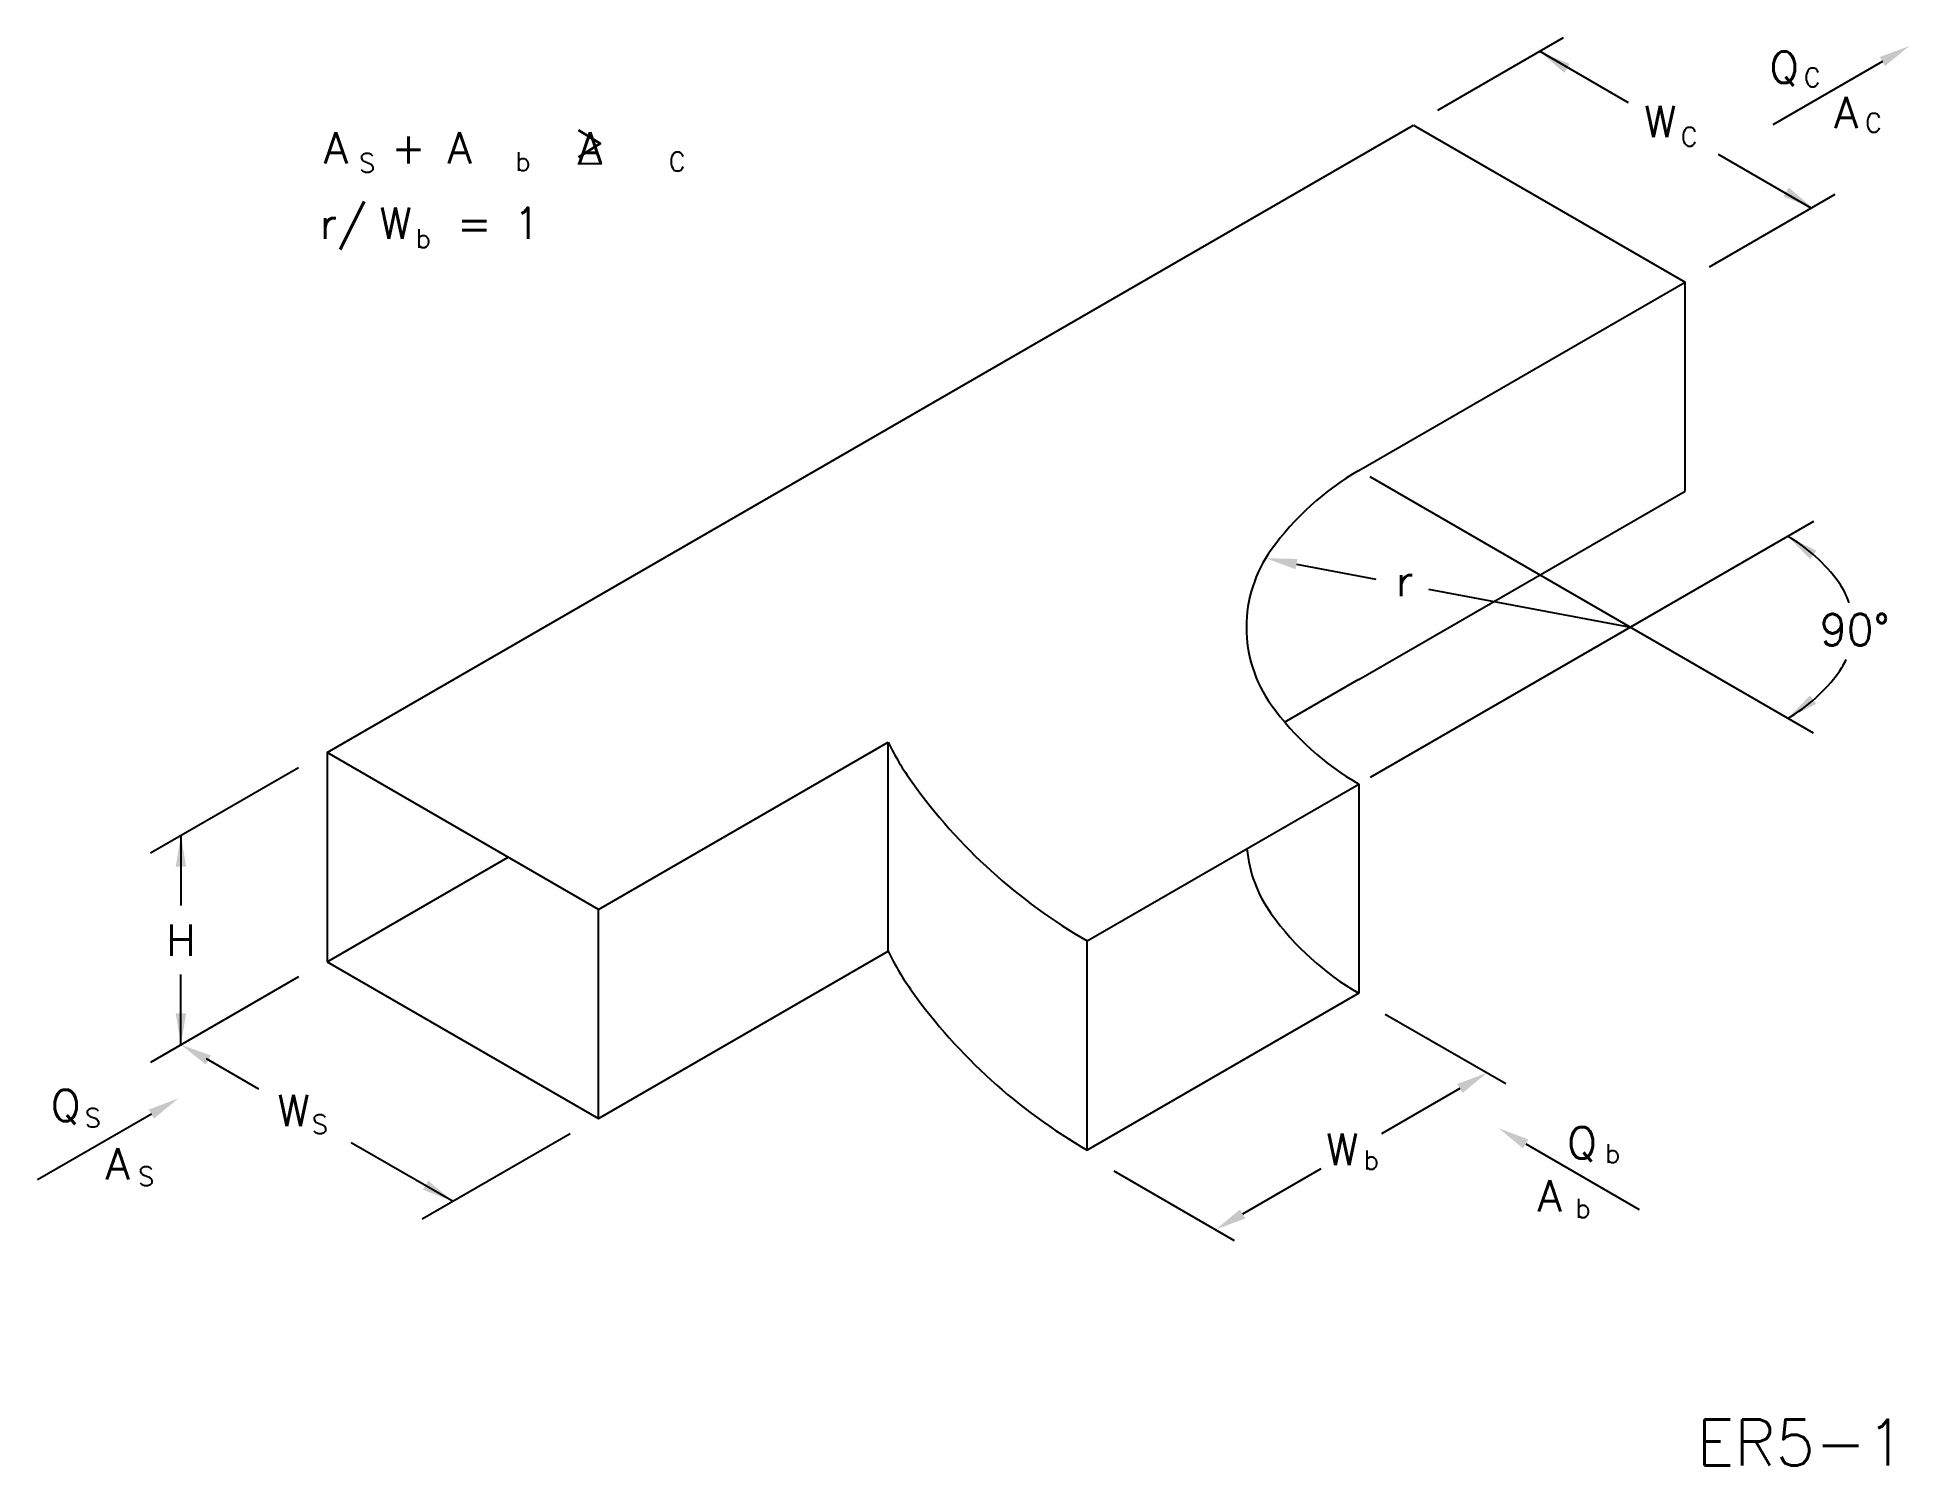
# Model space of a CAD drawing. Extents: x 1.28 to 10.23, y 0.73 to 7.56.
import ezdxf
from ezdxf.enums import TextEntityAlignment as Align

# ---------------------------------------------------------------- set-up
doc = ezdxf.new("R2010")
doc.units = 0
doc.header["$MEASUREMENT"] = 0
doc.layers.get('0').update_dxf_attribs({"linetype": 'CONTINUOUS'})
doc.layers.add('NUMBER', color=7, linetype='CONTINUOUS')
doc.styles.add('ROMANS', font='ROMANS')

msp = doc.modelspace()

# ---------------------------------------------------------------- linework, layer by layer
for p, q in [((7.9759, 7.2104), (8.5772, 7.5575)), ((8.8886, 7.2456), (8.4628, 7.4914)), ((10.1024, 7.4423), (9.5783, 7.1398)), ((2.664, 4.138), (7.8601, 7.138)), ((7.8601, 7.138), (9.1592, 6.388)), ((9.7618, 6.7414), (9.3179, 6.9978)), ((3.8632, 6.9544), (3.9782, 6.9544)), ((9.2749, 6.4604), (9.8763, 6.8075)), ((7.5986, 5.4871), (9.1592, 6.388)), ((9.1592, 5.388), (9.1592, 6.388)), ((7.5986, 4.4871), (9.1592, 5.388)), ((9.7735, 4.2314), (7.6528, 5.4558)), ((9.7735, 5.2427), (7.6528, 4.0183)), ((7.3004, 5.0393), (7.6805, 4.9674)), ((7.9309, 4.92), (8.8977, 4.7371)), ((7.2438, 4.2841), (7.5986, 4.489)), ((3.963, 3.388), (2.664, 4.138)), ((2.664, 4.138), (2.664, 3.138)), ((3.963, 3.388), (5.3482, 4.1878)), ((5.3482, 3.1878), (5.3482, 4.1878)), ((2.5277, 4.0657), (1.8194, 3.6568)), ((6.2996, 3.2371), (7.5986, 3.9871)), ((7.5986, 3.9871), (7.5986, 2.9871)), ((1.9654, 3.7411), (1.9654, 3.4063)), ((2.664, 3.138), (3.53, 3.638)), ((3.963, 2.388), (3.963, 3.388)), ((6.2996, 2.2371), (6.2996, 3.2371)), ((2.664, 3.138), (3.963, 2.388)), ((3.963, 2.388), (5.3482, 3.1878)), ((2.5277, 3.0657), (1.8194, 2.6568)), ((1.9654, 2.7411), (1.9654, 3.0763)), ((7.5986, 2.9871), (6.2996, 2.2371)), ((7.7252, 2.888), (8.3016, 2.5552)), ((2.0855, 2.6745), (2.336, 2.5299)), ((8.0822, 2.5319), (7.7064, 2.3149)), ((1.8238, 2.4096), (1.2791, 2.0951)), ((2.7796, 2.2738), (3.2666, 1.9926)), ((3.8267, 2.3157), (3.1184, 1.9068)), ((8.3965, 2.267), (8.9388, 1.9539)), ((7.043, 1.9319), (7.4188, 2.1488)), ((6.4262, 2.138), (7.0025, 1.8052))]:
    msp.add_line(p, q)
for points in [[(7.5986, 5.4871, 0.106617), (7.1797, 5.1076, 0.156851), (7.0606, 4.7371, 0.156851), (7.1797, 4.3665, 0.106617), (7.5986, 3.9871, 0.072341)], [(9.9435, 4.854, 0.074994), (9.8934, 4.9518, 0.106617), (9.6506, 5.1718, 0.072341)], [(9.6506, 4.3023, 0.106617), (9.8934, 4.5223, 0.048098), (9.929, 4.5834, 0.156851)], [(5.3482, 4.1878, 0.043917), (5.4618, 3.996, 0.106617), (6.2996, 3.2371, 0.072341)], [(7.0633, 3.678, 0.133094), (7.1797, 3.3665, 0.106617), (7.5986, 2.9871, 0.072341)], [(5.3482, 3.1878, 0.043917), (5.4618, 2.996, 0.106617), (6.2996, 2.2371, 0.072341)]]:
    msp.add_lwpolyline(points, format="xyb")
for points in [[(8.581, 7.3886), (8.6071, 7.4313), (8.466, 7.4881)], [(10.0899, 7.464), (10.1149, 7.4207), (10.2323, 7.5173)], [(9.6545, 6.8399), (9.6288, 6.7971), (9.7703, 6.7413)], [(9.7568, 5.0629), (9.7864, 5.1032), (9.6506, 5.1718)], [(7.2958, 5.0148), (7.3051, 5.0639), (7.153, 5.0672)], [(9.7862, 4.3712), (9.7566, 4.4114), (9.6506, 4.3023)], [(1.9404, 3.592), (1.9904, 3.592), (1.9654, 3.742)], [(1.9404, 2.8906), (1.9904, 2.8906), (1.9654, 2.7406)], [(2.0842, 2.6462), (2.1086, 2.6898), (1.9655, 2.7411)], [(8.0697, 2.5535), (8.0947, 2.5102), (8.2121, 2.6069)], [(1.8113, 2.4312), (1.8363, 2.3879), (1.9537, 2.4846)], [(8.384, 2.2453), (8.409, 2.2886), (8.2666, 2.342)], [(3.1481, 2.0907), (3.1229, 2.0475), (3.265, 1.9934)], [(7.0305, 1.9535), (7.0555, 1.9102), (6.9131, 1.8569)]]:
    msp.add_solid(points)

# ---------------------------------------------------------------- texts
at = {"style": 'ROMANS'}
for s, height, p in [('Q', 0.15, (9.5621, 7.3399)), ('C', 0.09, (9.7265, 7.3213)), ('A', 0.15, (9.8714, 7.123)), ('W', 0.15, (8.9628, 7.0806)), ('C', 0.09, (10.0192, 7.1044)), ('>', 0.15, (3.8415, 6.9856)), ('C', 0.09, (9.1378, 7.0375)), ('S', 0.09, (2.8171, 6.9123)), ('b', 0.09, (3.5643, 6.9193)), ('C', 0.09, (4.2979, 6.9193)), ('r/', 0.15, (2.6297, 6.5939)), ('W', 0.15, (2.9148, 6.5939)), ('= 1', 0.15, (3.2851, 6.5939)), ('b', 0.09, (3.0879, 6.5513)), ('r', 0.15, (7.776, 4.8856)), ('90%%d', 0.15, (9.8032, 4.6507)), ('Q', 0.15, (1.3431, 2.3758)), ('S', 0.09, (1.5049, 2.3463)), ('W', 0.15, (2.4272, 2.3519)), ('S', 0.09, (2.5916, 2.3154)), ('Q', 0.15, (8.5952, 2.1971)), ('A', 0.15, (1.6051, 2.0963)), ('W', 0.15, (7.4422, 2.1659)), ('b', 0.09, (8.7753, 2.1757)), ('S', 0.09, (1.7604, 2.0667)), ('b', 0.09, (7.6217, 2.1446)), ('A', 0.15, (8.4536, 1.9429)), ('b', 0.09, (8.6338, 1.9138))]:
    msp.add_text(s, height=height, dxfattribs=at).set_placement(p)
msp.add_text('A  + A    A', height=0.15, dxfattribs=at).set_placement((2.6488, 7.1054), align=Align.TOP_LEFT)
msp.add_text('H', height=0.15, dxfattribs=at).set_placement((1.9654, 3.2413), align=Align.MIDDLE_CENTER)
at = {"layer": 'NUMBER', "style": 'ROMANS'}
msp.add_text('ER5-1', height=0.22, dxfattribs=at).set_placement((9.2145, 0.7289))

doc.saveas('drawing.dxf')
